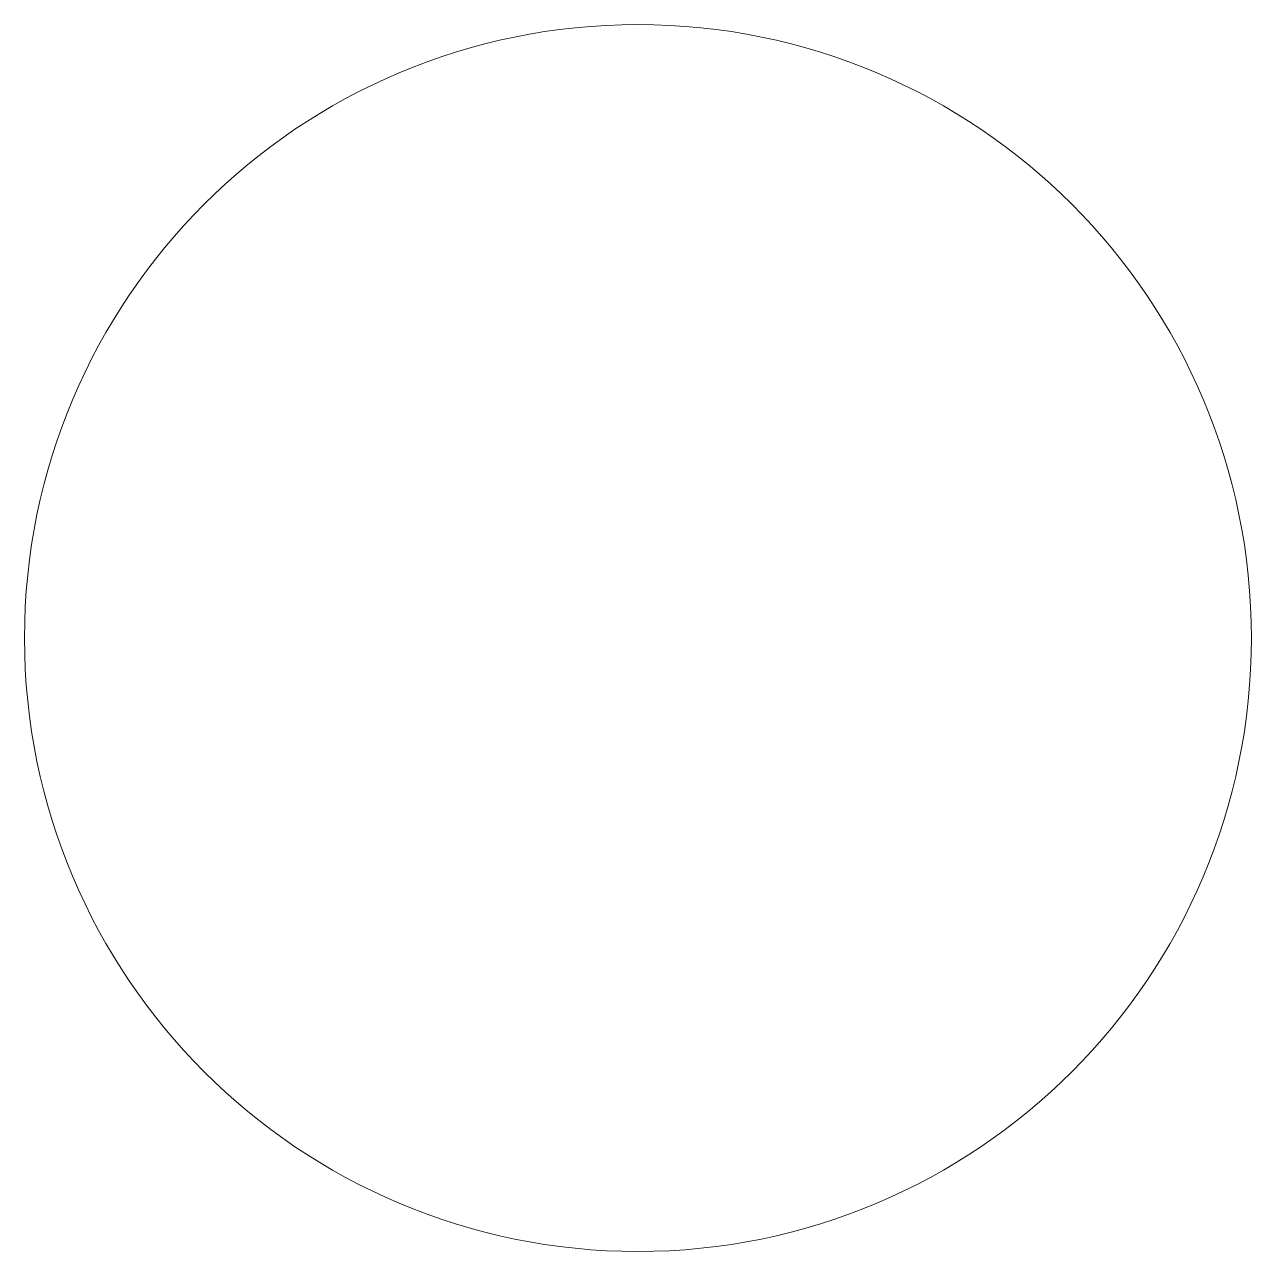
# Model space of a CAD drawing. Header units: inches. Extents: x 0.41 to 4.16, y 13.49 to 17.24.
import ezdxf

# ---------------------------------------------------------------- set-up
doc = ezdxf.new("R2010")
doc.units = ezdxf.units.IN
doc.header["$MEASUREMENT"] = 0

msp = doc.modelspace()

# ---------------------------------------------------------------- linework, layer by layer
at = {"color": 7, "linetype": 'Continuous', "lineweight": 15}
msp.add_circle((2.2895, 15.3608), 1.875, dxfattribs=at)

doc.saveas('drawing.dxf')
